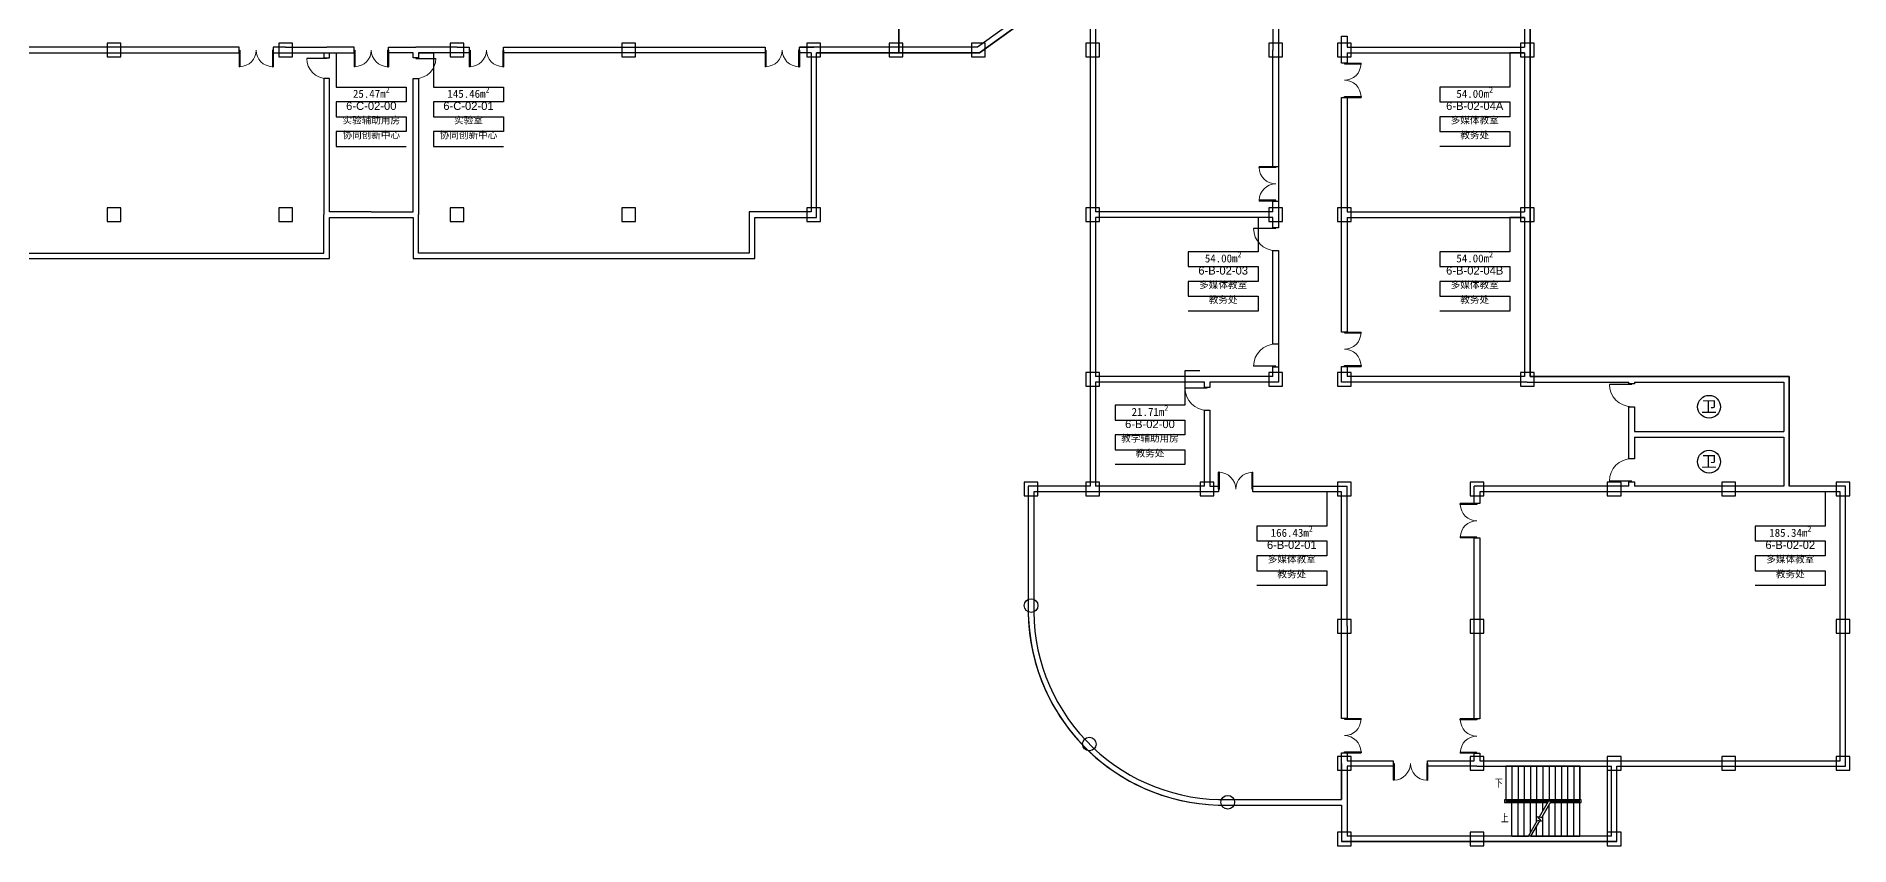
# Model space of a CAD drawing. Header units: millimetres. Extents: x 17250 to 146550, y 15000 to 99000.
# Drawn here: x 67250 to 146550, y 15000 to 50402 of the extents above; entities that cross this region are included whole.
import ezdxf

# ---------------------------------------------------------------- set-up
doc = ezdxf.new("R2010")
doc.units = ezdxf.units.MM
for name, color, linetype in [('4.1结构柱', 7, 'Continuous'), ('4.2墙体', 7, 'Continuous'), ('5面积', 7, 'Continuous'), ('6房间号', 7, 'Continuous'), ('7用途', 6, 'Continuous'), ('8单位', 4, 'Continuous')]:
    doc.layers.add(name, color=color, linetype=linetype)
doc.styles.add('_TCH_DIM', font='SIMPLEX', dxfattribs={"bigfont": 'GBCBIG'})
doc.styles.add('丙图', font='arial.ttf', dxfattribs={"height": 900})
doc.styles.add('乙图', font='arial.ttf', dxfattribs={"height": 600})

# ---------------------------------------------------------------- blocks, each defined once
blk = doc.blocks.new('$DorLib2D$00000002')
for p, q in [((-0.5, 0), (-0.5, 0.4875)), ((-0.475, 0.4875), (-0.5, 0.4875)), ((-0.5, 0), (-0.475, 0)), ((-0.475, 0), (-0.475, 0.4875)), ((0.475, 0), (0.475, 0.4875)), ((0.475, 0.4875), (0.5, 0.4875)), ((0.5, 0), (0.475, 0)), ((0.5, 0), (0.5, 0.4875))]:
    blk.add_line(p, q)
at = {"lineweight": 13}
for centre, start, end in [((-0.4875, 0), 0, 88.53072), ((0.4875, 0), 91.46928, 180)]:
    blk.add_arc(centre, 0.4875, start, end, dxfattribs=at)
blk = doc.blocks.new('$DorLib2D$00000003')
blk.add_line((0.47, 0), (0.47, 0.97))
at = {"lineweight": 13}
blk.add_arc((0.47, 0), 0.97, 90, 180, dxfattribs=at)
blk = doc.blocks.new('_FZHK')
blk.add_lwpolyline([(-0.5, -0.5), (0.5, -0.5), (0.5, 0.5), (-0.5, 0.5)], close=True)
blk = doc.blocks.new('_YZHK')
blk.add_circle((0, 0), 0.5)

msp = doc.modelspace()

# ---------------------------------------------------------------- linework, layer by layer
at = {"layer": '4.2墙体'}
for p, q in [((113330, 53461), (108411, 49920)), ((113330, 53166), (108489, 49680)), ((113330, 53166), (113330, 49800)), ((113570, 53400), (113570, 49800)), ((121330, 53400), (121330, 49800)), ((121570, 53400), (121570, 49800)), ((132330, 53400), (132330, 49920)), ((132570, 53400), (132570, 49800)), ((124330, 49800), (124330, 50402)), ((124330, 50402), (124570, 50402)), ((124570, 50402), (124570, 49920)), ((70650, 49920), (64680, 49920)), ((64680, 49680), (70530, 49680)), ((70530, 49680), (76116, 49680)), ((76116, 49920), (70650, 49920)), ((76116, 49680), (76116, 49920)), ((78150, 49920), (77616, 49920)), ((77616, 49920), (77616, 49680)), ((77616, 49680), (78150, 49680)), ((78150, 49920), (79950, 49920)), ((78150, 49680), (79830, 49680)), ((79830, 49680), (79830, 49457)), ((79830, 49457), (80070, 49457)), ((81150, 49920), (79950, 49920)), ((80070, 49457), (80070, 49680)), ((80070, 49680), (81150, 49680)), ((81150, 49680), (81150, 49920)), ((81150, 49680), (81150, 49920)), ((82650, 49680), (82650, 49920)), ((82650, 49680), (82650, 49920)), ((82650, 49920), (83850, 49920)), ((83730, 49680), (82650, 49680)), ((83730, 49457), (83730, 49680)), ((83970, 49457), (83730, 49457)), ((85650, 49920), (83850, 49920)), ((85650, 49680), (83970, 49680)), ((83970, 49680), (83970, 49457)), ((85650, 49920), (86184, 49920)), ((86184, 49680), (85650, 49680)), ((86184, 49920), (86184, 49680)), ((87684, 49680), (87684, 49920)), ((87684, 49920), (93150, 49920)), ((93150, 49680), (87684, 49680)), ((93150, 49920), (99120, 49920)), ((99120, 49680), (93150, 49680)), ((99120, 49920), (99120, 49680)), ((108411, 49920), (100620, 49920)), ((100620, 49680), (100620, 49920)), ((100620, 49920), (101250, 49920)), ((101130, 49680), (100620, 49680)), ((101130, 49680), (100620, 49680)), ((101130, 49680), (101130, 42720)), ((108411, 49920), (101250, 49920)), ((108489, 49680), (101370, 49680)), ((113330, 49800), (113330, 42600)), ((113570, 49800), (113570, 42720)), ((121330, 44694), (121330, 49800)), ((121570, 49800), (121570, 44694)), ((124330, 49230), (124330, 49800)), ((124570, 49230), (124330, 49230)), ((124570, 49920), (132330, 49920)), ((124570, 49680), (124570, 49230)), ((124570, 49680), (132330, 49680)), ((132330, 49680), (132330, 42720)), ((132570, 49800), (132570, 42600)), ((80070, 48557), (79830, 48557)), ((79830, 48557), (79830, 42600)), ((80070, 42720), (80070, 48557)), ((83730, 42720), (83730, 48557)), ((83730, 48557), (83970, 48557)), ((83970, 48557), (83970, 42600)), ((124330, 42600), (124330, 47730)), ((124330, 47730), (124570, 47730)), ((124570, 47730), (124570, 42720)), ((121570, 44694), (121330, 44694)), ((121570, 44694), (121570, 42720)), ((121330, 42720), (121330, 43231)), ((121330, 43194), (121570, 43194)), ((79830, 40920), (79830, 42600)), ((81900, 42720), (80070, 42720)), ((81900, 42720), (83730, 42720)), ((83970, 40920), (83970, 42600)), ((101130, 42720), (98430, 42720)), ((98430, 42720), (98430, 40920)), ((113330, 42600), (113330, 35400)), ((121330, 42720), (113570, 42720)), ((113570, 42480), (113570, 35520)), ((121330, 42480), (113570, 42480)), ((121330, 42030), (121330, 42480)), ((121570, 42030), (121330, 42030)), ((121570, 42720), (121570, 42030)), ((124330, 37465), (124330, 42600)), ((124570, 42480), (124570, 37465)), ((132330, 42480), (132330, 35520)), ((132570, 42600), (132570, 35520)), ((65370, 40920), (70530, 40920)), ((70530, 40920), (79830, 40920)), ((98430, 40920), (83970, 40920)), ((121330, 36940), (121330, 41030)), ((121330, 41030), (121570, 41030)), ((121570, 41030), (121570, 36940)), ((124570, 37465), (124330, 37465)), ((121570, 36940), (121330, 36940)), ((121570, 36940), (121570, 35280)), ((121330, 35520), (121330, 35970)), ((121330, 35940), (121570, 35940)), ((124330, 35280), (124330, 35965)), ((124330, 35965), (124570, 35965)), ((124570, 35965), (124570, 35520)), ((113330, 35400), (113330, 30720)), ((118450, 35520), (113570, 35520)), ((113570, 35280), (113570, 30720)), ((118330, 35280), (113570, 35280)), ((118330, 35047), (118330, 35280)), ((118570, 35047), (118330, 35047)), ((121330, 35520), (118450, 35520)), ((121450, 35280), (118570, 35280)), ((118570, 35280), (118570, 35047)), ((121570, 35280), (121450, 35280)), ((132450, 35280), (124330, 35280)), ((132330, 35520), (124570, 35520)), ((132450, 35280), (136895, 35280)), ((132570, 35520), (137015, 35520)), ((136895, 35202), (136895, 35280)), ((137135, 35202), (136895, 35202)), ((137015, 35520), (143905, 35520)), ((137135, 35280), (137135, 35202)), ((137135, 35280), (143665, 35280)), ((143665, 35280), (143665, 33114)), ((143905, 35520), (143905, 32994)), ((136895, 32994), (136895, 34202)), ((136895, 34202), (137135, 34202)), ((137135, 34202), (137135, 33114)), ((118330, 30720), (118330, 34047)), ((118330, 34047), (118570, 34047)), ((118570, 34047), (118570, 30720)), ((136895, 31921), (136895, 32994)), ((137135, 33114), (143665, 33114)), ((137135, 32874), (137135, 31921)), ((137135, 32874), (143665, 32874)), ((143665, 32874), (143665, 30720)), ((143905, 32994), (143905, 30720)), ((137135, 31921), (136895, 31921)), ((113330, 30720), (110630, 30720)), ((110630, 30720), (110630, 25133)), ((113450, 30480), (110870, 30480)), ((110870, 30480), (110870, 25135)), ((118450, 30480), (113450, 30480)), ((118330, 30720), (113570, 30720)), ((118951, 30480), (118450, 30480)), ((118570, 30720), (118951, 30720)), ((118951, 30720), (118951, 30480)), ((120451, 30480), (120451, 30720)), ((120451, 30720), (124570, 30720)), ((124330, 30480), (120451, 30480)), ((124330, 24600), (124330, 30480)), ((124570, 24600), (124570, 30720)), ((130130, 29961), (130130, 30720)), ((136250, 30720), (130130, 30720)), ((130370, 30480), (130370, 29961)), ((136250, 30480), (130370, 30480)), ((136895, 30720), (136250, 30720)), ((137015, 30480), (136250, 30480)), ((136895, 30720), (136895, 30921)), ((136895, 30921), (137135, 30921)), ((141250, 30480), (137015, 30480)), ((137135, 30921), (137135, 30720)), ((141250, 30720), (137135, 30720)), ((143665, 30720), (141250, 30720)), ((143785, 30480), (141250, 30480)), ((146130, 30480), (143785, 30480)), ((146370, 30720), (143905, 30720)), ((146130, 24600), (146130, 30480)), ((146370, 24600), (146370, 30720)), ((130370, 29961), (130130, 29961)), ((130130, 24600), (130130, 28461)), ((130130, 28461), (130370, 28461)), ((130370, 28461), (130370, 24600)), ((124330, 20566), (124330, 24600)), ((124570, 24600), (124570, 20566)), ((130130, 20543), (130130, 24600)), ((130370, 24600), (130370, 20543)), ((146130, 18720), (146130, 24600)), ((146370, 18480), (146370, 24600)), ((124570, 20566), (124330, 20566)), ((130370, 20543), (130130, 20543)), ((124330, 17020), (124330, 19066)), ((124330, 19066), (124570, 19066)), ((124570, 19066), (124570, 18720)), ((130130, 18720), (130130, 19043)), ((130130, 19043), (130370, 19043)), ((130370, 19043), (130370, 18720)), ((124330, 18600), (124330, 17020)), ((124570, 18720), (126589, 18720)), ((126589, 18480), (124570, 18480)), ((124570, 18480), (124570, 16900)), ((126589, 18720), (126589, 18480)), ((128089, 18480), (128089, 18720)), ((128089, 18720), (130130, 18720)), ((130250, 18480), (128089, 18480)), ((130250, 18480), (136130, 18480)), ((130370, 18720), (136250, 18720)), ((134750, 18480), (131510, 18480)), ((131510, 18480), (131510, 17010)), ((131780, 18480), (131780, 17010)), ((132050, 18480), (132050, 17010)), ((132320, 18480), (132320, 17010)), ((132590, 18480), (132590, 17010)), ((132860, 18480), (132860, 17010)), ((133130, 18480), (133130, 17010)), ((133400, 18480), (133400, 17010)), ((133670, 18480), (133670, 17010)), ((133940, 18480), (133940, 17010)), ((134210, 18480), (134210, 17010)), ((134480, 18480), (134480, 17010)), ((134750, 18480), (134750, 17010)), ((134750, 18480), (136130, 18480)), ((134750, 17010), (134750, 18480)), ((135950, 18480), (135950, 15420)), ((136130, 15420), (136130, 18480)), ((136250, 18720), (141550, 18720)), ((136370, 18480), (146250, 18480)), ((136370, 15180), (136370, 18480)), ((141250, 18720), (146130, 18720)), ((141250, 18480), (146370, 18480)), ((119350, 17020), (124330, 17020)), ((119350, 16780), (124330, 16780)), ((124330, 16780), (124330, 15180)), ((124570, 16900), (124570, 15420)), ((131450, 17010), (131450, 16890)), ((134810, 17010), (131450, 17010)), ((131450, 16890), (133344, 16890)), ((134750, 16950), (131510, 16950)), ((131510, 16950), (131510, 16950)), ((131510, 16950), (133379, 16950)), ((133379, 16950), (131510, 16950)), ((131780, 16950), (131510, 16950)), ((131780, 16950), (133379, 16950)), ((131780, 15420), (131780, 16890)), ((132050, 15420), (132050, 16890)), ((132320, 15420), (132320, 16890)), ((132590, 15584), (132590, 16890)), ((132860, 16051), (132860, 16890)), ((132980, 16259), (133379, 16950)), ((133080, 16232), (133494, 16950)), ((133130, 16519), (133130, 16890)), ((133400, 15420), (133400, 16786)), ((133460, 16890), (134810, 16890)), ((133494, 16950), (134750, 16950)), ((133494, 16950), (134750, 16950)), ((134750, 16950), (133494, 16950)), ((133670, 15420), (133670, 16890)), ((133940, 15420), (133940, 16890)), ((134210, 15420), (134210, 16890)), ((134480, 15420), (134480, 16890)), ((134750, 16950), (134750, 16950)), ((134750, 15420), (134750, 16890)), ((134750, 15420), (134750, 16890)), ((134810, 16890), (134810, 17010)), ((132496, 15420), (132900, 16121)), ((132611, 15420), (133000, 16094)), ((133072, 16074), (132900, 16280)), ((132900, 16280), (133080, 16232)), ((132900, 16121), (133072, 16074)), ((133130, 15420), (133130, 16319)), ((130250, 15180), (124330, 15180)), ((130250, 15420), (124570, 15420)), ((135950, 15420), (130250, 15420)), ((136370, 15180), (130250, 15180)), ((131780, 15420), (132496, 15420)), ((132611, 15420), (134750, 15420)), ((132860, 15420), (132860, 15851)), ((136130, 15420), (134750, 15420))]:
    msp.add_line(p, q, dxfattribs=at)
for points in [[(104970, 49680), (104970, 63720)], [(65130, 40680), (80070, 40680), (80070, 42480), (81900, 42480), (83730, 42480), (83730, 40680), (98670, 40680), (98670, 42480), (101370, 42480), (101370, 49680), (104970, 49680)], [(124570, 42720), (132330, 42720)], [(124570, 42480), (132330, 42480)]]:
    msp.add_lwpolyline(points, dxfattribs=at)
msp.add_lwpolyline([(104970, 53280), (104970, 49680), (108489, 49680), (113330, 53166), (113330, 49800), (113330, 42900), (113330, 35400), (113330, 30720), (110630, 30720), (110630, 25133, 0.414214), (119351, 16780), (124330, 16780), (124330, 15180), (130250, 15180), (136370, 15180), (136370, 18480), (146370, 18480), (146370, 24600), (146370, 30720), (143905, 30720), (143905, 32994), (143905, 35520), (137015, 35520), (132570, 35520), (132570, 42600), (132570, 49800), (132570, 53400)], format="xyb", dxfattribs=at)
for centre in [(140400, 34197), (140400, 34197), (140400, 31797), (140400, 31797)]:
    msp.add_circle(centre, 500, dxfattribs=at)
for radius, start, end in [(8539, 180.61202, 227.97045), (8539, 184.81615, 271.22858), (8299, 180.6387, 226.45882), (8299, 226.45882, 271.26412)]:
    msp.add_arc((119167, 25317), radius, start, end, dxfattribs=at)
at = {"layer": 'Defpoints'}
for points in [[(79721, 49680), (80371, 49680), (80371, 48180), (83429, 48180), (83429, 47530), (80371, 47530), (80371, 46880), (83429, 46880), (83429, 46230), (80371, 46230), (80371, 45580), (83429, 45580)], [(83970, 49680), (84620, 49680), (84620, 48180), (87678, 48180), (87678, 47530), (84620, 47530), (84620, 46880), (87678, 46880), (87678, 46230), (84620, 46230), (84620, 45580), (87678, 45580)], [(132330, 49680), (131680, 49680), (131680, 48180), (128622, 48180), (128622, 47530), (131680, 47530), (131680, 46880), (128622, 46880), (128622, 46230), (131680, 46230), (131680, 45580), (128622, 45580)], [(121330, 42480), (120680, 42480), (120680, 40980), (117622, 40980), (117622, 40330), (120680, 40330), (120680, 39680), (117622, 39680), (117622, 39030), (120680, 39030), (120680, 38380), (117622, 38380)], [(132330, 42480), (131680, 42480), (131680, 40980), (128622, 40980), (128622, 40330), (131680, 40330), (131680, 39680), (128622, 39680), (128622, 39030), (131680, 39030), (131680, 38380), (128622, 38380)], [(118130, 35767), (117480, 35767), (117480, 34267), (114422, 34267), (114422, 33617), (117480, 33617), (117480, 32967), (114422, 32967), (114422, 32317), (117480, 32317), (117480, 31667), (114422, 31667)], [(124330, 30480), (123680, 30480), (123680, 28980), (120622, 28980), (120622, 28330), (123680, 28330), (123680, 27680), (120622, 27680), (120622, 27030), (123680, 27030), (123680, 26380), (120622, 26380)], [(146130, 30480), (145480, 30480), (145480, 28980), (142422, 28980), (142422, 28330), (145480, 28330), (145480, 27680), (142422, 27680), (142422, 27030), (145480, 27030), (145480, 26380), (142422, 26380)]]:
    msp.add_lwpolyline(points, dxfattribs=at)

# ---------------------------------------------------------------- block references
at = {"layer": '4.1结构柱', "xscale": 600, "yscale": 600, "zscale": 600}
for name, p in [('_FZHK', (70650, 49800)), ('_FZHK', (78150, 49800)), ('_FZHK', (70650, 42600)), ('_FZHK', (78150, 42600)), ('_YZHK', (110750, 25500)), ('_YZHK', (113299, 19449)), ('_YZHK', (119350, 16900))]:
    msp.add_blockref(name, p, dxfattribs=at)
at = {"layer": '4.1结构柱', "xscale": 600, "yscale": 600, "zscale": 600, "rotation": 90}
for p in [(85650, 49800), (93150, 49800), (101250, 49800), (104850, 49802), (108450, 49800), (113450, 49800), (121450, 49800), (124450, 49800), (132450, 49800), (85650, 42600), (93150, 42600), (101250, 42600), (113450, 42600), (121450, 42600), (124450, 42600), (132450, 42600), (113450, 35400), (121450, 35400), (124450, 35400), (132450, 35400), (110750, 30600), (113450, 30600), (118450, 30600), (124450, 30600), (130250, 30600), (136250, 30600), (141250, 30600), (146250, 30600), (124450, 24600), (130250, 24600), (146250, 24600), (124450, 18600), (130250, 18600), (136250, 18600), (141250, 18600), (146250, 18600), (124450, 15300), (130250, 15300), (136250, 15300)]:
    msp.add_blockref('_FZHK', p, dxfattribs=at)
at = {"layer": '4.2墙体', "zscale": 1500}
for p, xscale, yscale in [((76866, 49800), 1500, -1500), ((86934, 49800), -1500, -1500), ((99870, 49800), -1500, -1500), ((119701, 30600), -1500, 1500)]:
    msp.add_blockref('$DorLib2D$00000002', p, dxfattribs=dict(at, xscale=xscale, yscale=yscale))
at = {"layer": '4.2墙体'}
for name, p, xscale, yscale, zscale, rotation in [('$DorLib2D$00000003', (79950, 49007), 900, 900, 900, 89.99999999998518), ('$DorLib2D$00000002', (81900, 49800), 1500, 1500, 1500, 180.0000000000641), ('$DorLib2D$00000002', (81900, 49800), -1500, 1500, 1500, 179.9999999999359), ('$DorLib2D$00000002', (81900, 49800), -1500, 1500, 1500, 179.9999999999359), ('$DorLib2D$00000002', (81900, 49800), 1500, 1500, 1500, 180.0000000000641), ('$DorLib2D$00000003', (83850, 49007), -900, 900, 900, 270.0000000000149), ('$DorLib2D$00000002', (124450, 48480), -1500, 1500, 1500, 270), ('$DorLib2D$00000002', (121450, 43944), -1500, 1500, 1500, 90), ('$DorLib2D$00000003', (121450, 41530), 1000, 1000, -1000, 90.00000000000001), ('$DorLib2D$00000002', (124450, 36715), -1500, 1500, 1500, 270), ('$DorLib2D$00000003', (121450, 36440), -1000, 1000, 1000, 90), ('$DorLib2D$00000003', (118450, 34547), -1000, -1000, 1000, 270), ('$DorLib2D$00000003', (137015, 34702), 1000, 1000, -1000, 89.99999999993625), ('$DorLib2D$00000003', (137015, 31421), -1000, 1000, 1000, 89.9999999999275), ('$DorLib2D$00000002', (130250, 29211), 1500, -1500, -1500, 269.9999999999979), ('$DorLib2D$00000002', (124450, 19816), -1500, 1500, 1500, 270), ('$DorLib2D$00000002', (130250, 19793), -1500, -1500, 1500, 269.9999999999989), ('$DorLib2D$00000002', (127339, 18600), -1500, 1500, 1500, 180)]:
    msp.add_blockref(name, p, dxfattribs=dict(at, xscale=xscale, yscale=yscale, zscale=zscale, rotation=rotation))

# ---------------------------------------------------------------- texts
at = {"layer": '4.2墙体', "style": '_TCH_DIM'}
for s, p in [('下', (131035, 17540)), ('上', (131294, 16010))]:
    msp.add_text(s, height=338, dxfattribs=at).set_placement(p)
at = {"layer": '4.2墙体', "char_height": 500, "attachment_point": 5, "style": '丙图'}
for insert in [(140400, 34197), (140400, 34197), (140400, 31797), (140400, 31797)]:
    msp.add_mtext('{\\fSimSun|b0|i0|c134|p2;卫}', dxfattribs=dict(at, insert=insert))
at = {"layer": '5面积', "char_height": 350}
for s, heights, insert, attachment_point in [('\\A1;\\pxqc;25.47m{\\H0.7x;\\S2^ ;}', [-357], (80371, 48180), 1), ('\\A1;\\pxqc;145.46m{\\H0.7x;\\S2^ ;}', [-357], (84620, 48180), 1), ('\\A1;\\pxqc;54.00m{\\H0.7x;\\S2^ ;}', [-357], (131680, 48180), 3), ('\\A1;\\pxqc;54.00m{\\H0.7x;\\S2^ ;}', [-357], (120680, 40980), 3), ('\\A1;\\pxqc;54.00m{\\H0.7x;\\S2^ ;}', [-357], (131680, 40980), 3), ('\\A1;\\pxqc;21.71m{\\H0.7x;\\S2^ ;}', [-351], (117480, 34267), 3), ('\\A1;\\pxqc;166.43m{\\H0.7x;\\S2^ ;}', [-358], (123680, 28980), 3), ('\\A1;\\pxqc;185.34m{\\H0.7x;\\S2^ ;}', [-358], (145480, 28980), 3)]:
    msp.add_mtext_dynamic_manual_height_columns(s, width=3058.05, gutter_width=2250, heights=heights, dxfattribs=dict(at, insert=insert, attachment_point=attachment_point))
at = {"layer": '6房间号', "char_height": 350, "style": '乙图'}
for s, heights, insert, attachment_point in [('\\A1;\\pxqc;6-C-02-00', [-362], (80371, 47530), 1), ('\\A1;\\pxqc;6-C-02-01', [-362], (84620, 47530), 1), ('\\A1;\\pxqc;6-B-02-04A', [-357], (131680, 47530), 3), ('\\A1;\\pxqc;6-B-02-03', [-358], (120680, 40330), 3), ('\\A1;\\pxqc;6-B-02-04B', [-357], (131680, 40330), 3), ('\\A1;\\pxqc;6-B-02-00', [-357], (117480, 33617), 3), ('\\A1;\\pxqc;6-B-02-01', [-357], (123680, 28330), 3), ('\\A1;\\pxqc;6-B-02-02', [-357], (145480, 28330), 3)]:
    msp.add_mtext_dynamic_manual_height_columns(s, width=3058.05, gutter_width=2250, heights=heights, dxfattribs=dict(at, insert=insert, attachment_point=attachment_point))
at = {"layer": '7用途', "char_height": 300, "style": '丙图'}
for s, heights, insert, attachment_point in [('\\pxqc;{\\fSimSun|b0|i0|c134|p2;实验辅助用房}', [-396], (80371, 46880), 1), ('\\pxqc;{\\fSimSun|b0|i0|c134|p2;实验室}', [-396], (84620, 46880), 1), ('\\pxqc;{\\fSimSun|b0|i0|c134|p2;多媒体教室}', [-397], (131680, 46880), 3), ('\\pxqc;{\\fSimSun|b0|i0|c134|p2;多媒体教室}', [-397], (120680, 39680), 3), ('\\pxqc;{\\fSimSun|b0|i0|c134|p2;多媒体教室}', [-397], (131680, 39680), 3), ('\\pxqc;{\\fSimSun|b0|i0|c134|p2;教学辅助用房}', [-396], (117480, 32967), 3), ('\\pxqc;{\\fSimSun|b0|i0|c134|p2;多媒体教室}', [-397], (123680, 27680), 3), ('\\pxqc;{\\fSimSun|b0|i0|c134|p2;多媒体教室}', [-397], (145480, 27680), 3)]:
    msp.add_mtext_dynamic_manual_height_columns(s, width=3058.05, gutter_width=4500, heights=heights, dxfattribs=dict(at, insert=insert, attachment_point=attachment_point))
at = {"layer": '8单位', "char_height": 300, "style": '丙图'}
for s, heights, insert, attachment_point in [('\\pxqc;{\\fSimSun|b0|i0|c134|p2;协同创新中心}', [-394], (80371, 46230), 1), ('\\pxqc;{\\fSimSun|b0|i0|c134|p2;协同创新中心}', [-394], (84620, 46230), 1), ('\\pxqc;{\\fSimSun|b0|i0|c134|p2;教务处}', [-397], (131680, 46230), 3), ('\\pxqc;{\\fSimSun|b0|i0|c134|p2;教务处}', [-397], (120680, 39030), 3), ('\\pxqc;{\\fSimSun|b0|i0|c134|p2;教务处}', [-397], (131680, 39030), 3), ('\\pxqc;{\\fSimSun|b0|i0|c134|p2;教务处}', [-397], (117480, 32317), 3), ('\\pxqc;{\\fSimSun|b0|i0|c134|p2;教务处}', [-397], (123680, 27030), 3), ('\\pxqc;{\\fSimSun|b0|i0|c134|p2;教务处}', [-397], (145480, 27030), 3)]:
    msp.add_mtext_dynamic_manual_height_columns(s, width=3058.05, gutter_width=4500, heights=heights, dxfattribs=dict(at, insert=insert, attachment_point=attachment_point))

doc.saveas('drawing.dxf')
